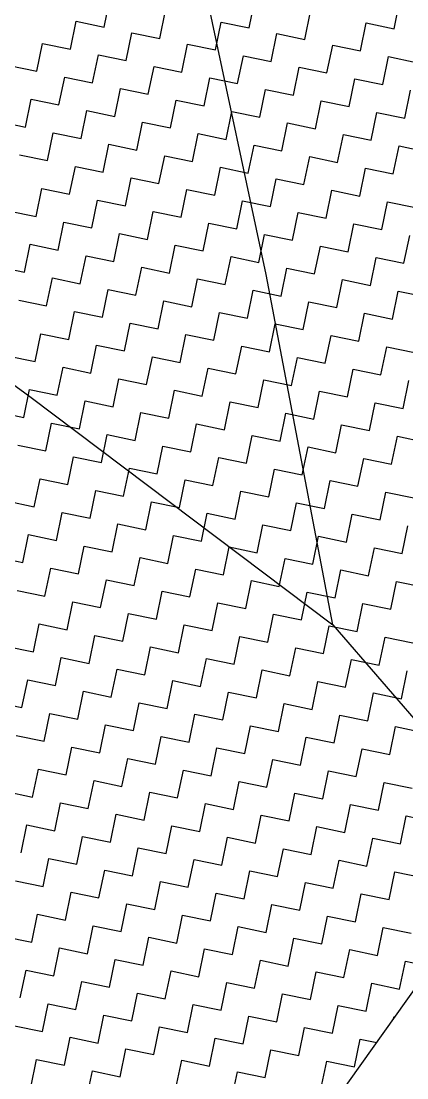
# Model space of a CAD drawing. Header units: metres. Extents: x 280043 to 281054, y 2047152 to 2048652.
# Drawn here: x 280605.1 to 280638.7, y 2048305.2 to 2048397.1 of the extents above; entities that cross this region are included whole.
import ezdxf

# ---------------------------------------------------------------- set-up
doc = ezdxf.new("R2010")
doc.units = ezdxf.units.M
doc.layers.add('POLY_HATCH', color=12, linetype='Continuous')
doc.layers.add('POLY_PARCEL', color=6, linetype='Continuous')

msp = doc.modelspace()

# ---------------------------------------------------------------- linework, layer by layer
at = {"layer": 'POLY_HATCH', "linetype": 'Continuous'}
for p, q in [((280612.313, 2048396.559), (280612.813, 2048398.984)), ((280624.938, 2048396.485), (280625.438, 2048398.91)), ((280637.564, 2048396.41), (280638.064, 2048398.835)), ((280617.163, 2048395.559), (280617.663, 2048397.985)), ((280629.789, 2048395.485), (280630.288, 2048397.91)), ((280609.388, 2048394.634), (280609.888, 2048397.059)), ((280609.888, 2048397.059), (280612.313, 2048396.559)), ((280622.013, 2048394.56), (280622.513, 2048396.985)), ((280622.513, 2048396.985), (280624.938, 2048396.485)), ((280634.639, 2048394.485), (280635.139, 2048396.91)), ((280635.139, 2048396.91), (280637.564, 2048396.41)), ((280614.238, 2048393.634), (280614.738, 2048396.059)), ((280614.738, 2048396.059), (280617.163, 2048395.559)), ((280626.864, 2048393.56), (280627.364, 2048395.985)), ((280627.364, 2048395.985), (280629.789, 2048395.485)), ((280606.463, 2048392.709), (280606.963, 2048395.134)), ((280606.963, 2048395.134), (280609.388, 2048394.634)), ((280619.088, 2048392.634), (280619.588, 2048395.06)), ((280619.588, 2048395.06), (280622.013, 2048394.56)), ((280631.714, 2048392.56), (280632.214, 2048394.985)), ((280632.214, 2048394.985), (280634.639, 2048394.485)), ((280611.313, 2048391.709), (280611.813, 2048394.134)), ((280611.813, 2048394.134), (280614.238, 2048393.634)), ((280623.939, 2048391.635), (280624.439, 2048394.06)), ((280624.439, 2048394.06), (280626.864, 2048393.56)), ((280636.564, 2048391.56), (280637.064, 2048393.985)), ((280637.064, 2048393.985), (280639.489, 2048393.485)), ((280604.038, 2048393.209), (280606.463, 2048392.709)), ((280616.163, 2048390.709), (280616.663, 2048393.134)), ((280616.663, 2048393.134), (280619.088, 2048392.634)), ((280628.789, 2048390.635), (280629.289, 2048393.06)), ((280629.289, 2048393.06), (280631.714, 2048392.56)), ((280608.388, 2048389.784), (280608.888, 2048392.209)), ((280608.888, 2048392.209), (280611.313, 2048391.709)), ((280621.014, 2048389.709), (280621.514, 2048392.135)), ((280621.514, 2048392.135), (280623.939, 2048391.635)), ((280633.639, 2048389.635), (280634.139, 2048392.06)), ((280634.139, 2048392.06), (280636.564, 2048391.56)), ((280613.238, 2048388.784), (280613.738, 2048391.209)), ((280613.738, 2048391.209), (280616.163, 2048390.709)), ((280625.864, 2048388.71), (280626.364, 2048391.135)), ((280626.364, 2048391.135), (280628.789, 2048390.635)), ((280638.489, 2048388.635), (280638.989, 2048391.06)), ((280605.463, 2048387.859), (280605.963, 2048390.284)), ((280605.963, 2048390.284), (280608.388, 2048389.784)), ((280618.089, 2048387.784), (280618.589, 2048390.209)), ((280618.589, 2048390.209), (280621.014, 2048389.709)), ((280630.714, 2048387.71), (280631.214, 2048390.135)), ((280631.214, 2048390.135), (280633.639, 2048389.635)), ((280610.313, 2048386.859), (280610.813, 2048389.284)), ((280610.813, 2048389.284), (280613.238, 2048388.784)), ((280622.939, 2048386.784), (280623.439, 2048389.21)), ((280623.439, 2048389.21), (280625.864, 2048388.71)), ((280603.038, 2048388.359), (280605.463, 2048387.859)), ((280615.164, 2048385.859), (280615.664, 2048388.284)), ((280615.664, 2048388.284), (280618.089, 2048387.784)), ((280635.564, 2048386.71), (280636.064, 2048389.135)), ((280636.064, 2048389.135), (280638.489, 2048388.635)), ((280607.389, 2048384.934), (280607.888, 2048387.359)), ((280607.888, 2048387.359), (280610.313, 2048386.859)), ((280627.789, 2048385.785), (280628.289, 2048388.21)), ((280628.289, 2048388.21), (280630.714, 2048387.71)), ((280620.014, 2048384.859), (280620.514, 2048387.284)), ((280620.514, 2048387.284), (280622.939, 2048386.784)), ((280632.639, 2048384.785), (280633.139, 2048387.21)), ((280633.139, 2048387.21), (280635.564, 2048386.71)), ((280612.239, 2048383.934), (280612.739, 2048386.359)), ((280612.739, 2048386.359), (280615.164, 2048385.859)), ((280624.864, 2048383.859), (280625.364, 2048386.285)), ((280625.364, 2048386.285), (280627.789, 2048385.785)), ((280637.489, 2048383.785), (280637.989, 2048386.21)), ((280637.989, 2048386.21), (280640.414, 2048385.71)), ((280604.963, 2048385.434), (280607.389, 2048384.934)), ((280617.089, 2048382.934), (280617.589, 2048385.359)), ((280617.589, 2048385.359), (280620.014, 2048384.859)), ((280629.714, 2048382.86), (280630.214, 2048385.285)), ((280630.214, 2048385.285), (280632.639, 2048384.785)), ((280609.314, 2048382.009), (280609.814, 2048384.434)), ((280609.814, 2048384.434), (280612.239, 2048383.934)), ((280621.939, 2048381.934), (280622.439, 2048384.359)), ((280622.439, 2048384.359), (280624.864, 2048383.859)), ((280634.564, 2048381.86), (280635.064, 2048384.285)), ((280635.064, 2048384.285), (280637.489, 2048383.785)), ((280614.164, 2048381.009), (280614.664, 2048383.434)), ((280614.664, 2048383.434), (280617.089, 2048382.934)), ((280626.789, 2048380.934), (280627.289, 2048383.36)), ((280627.289, 2048383.36), (280629.714, 2048382.86)), ((280606.389, 2048380.084), (280606.889, 2048382.509)), ((280606.889, 2048382.509), (280609.314, 2048382.009)), ((280619.014, 2048380.009), (280619.514, 2048382.434)), ((280619.514, 2048382.434), (280621.939, 2048381.934)), ((280631.639, 2048379.935), (280632.139, 2048382.36)), ((280632.139, 2048382.36), (280634.564, 2048381.86)), ((280611.239, 2048379.084), (280611.739, 2048381.509)), ((280611.739, 2048381.509), (280614.164, 2048381.009)), ((280623.864, 2048379.009), (280624.364, 2048381.434)), ((280624.364, 2048381.434), (280626.789, 2048380.934)), ((280636.489, 2048378.935), (280636.989, 2048381.36)), ((280636.989, 2048381.36), (280639.414, 2048380.86)), ((280603.964, 2048380.583), (280606.389, 2048380.084)), ((280616.089, 2048378.084), (280616.589, 2048380.509)), ((280616.589, 2048380.509), (280619.014, 2048380.009)), ((280628.714, 2048378.01), (280629.214, 2048380.435)), ((280629.214, 2048380.435), (280631.639, 2048379.935)), ((280608.314, 2048377.159), (280608.814, 2048379.584)), ((280608.814, 2048379.584), (280611.239, 2048379.084)), ((280620.939, 2048377.084), (280621.439, 2048379.509)), ((280621.439, 2048379.509), (280623.864, 2048379.009)), ((280633.564, 2048377.01), (280634.064, 2048379.435)), ((280634.064, 2048379.435), (280636.489, 2048378.935)), ((280613.164, 2048376.159), (280613.664, 2048378.584)), ((280613.664, 2048378.584), (280616.089, 2048378.084)), ((280625.789, 2048376.084), (280626.289, 2048378.509)), ((280626.289, 2048378.509), (280628.714, 2048378.01)), ((280638.415, 2048376.01), (280638.915, 2048378.435)), ((280605.389, 2048375.233), (280605.889, 2048377.658)), ((280605.889, 2048377.658), (280608.314, 2048377.159)), ((280618.014, 2048375.159), (280618.514, 2048377.584)), ((280618.514, 2048377.584), (280620.939, 2048377.084)), ((280630.64, 2048375.085), (280631.139, 2048377.51)), ((280631.139, 2048377.51), (280633.564, 2048377.01)), ((280610.239, 2048374.234), (280610.739, 2048376.659)), ((280610.739, 2048376.659), (280613.164, 2048376.159)), ((280622.864, 2048374.159), (280623.364, 2048376.584)), ((280623.364, 2048376.584), (280625.789, 2048376.084)), ((280635.49, 2048374.085), (280635.99, 2048376.51)), ((280635.99, 2048376.51), (280638.415, 2048376.01)), ((280602.964, 2048375.733), (280605.389, 2048375.233)), ((280615.089, 2048373.234), (280615.589, 2048375.659)), ((280615.589, 2048375.659), (280618.014, 2048375.159)), ((280627.715, 2048373.159), (280628.214, 2048375.584)), ((280628.214, 2048375.584), (280630.64, 2048375.085)), ((280607.314, 2048372.308), (280607.814, 2048374.733)), ((280607.814, 2048374.733), (280610.239, 2048374.234)), ((280619.939, 2048372.234), (280620.439, 2048374.659)), ((280620.439, 2048374.659), (280622.864, 2048374.159)), ((280632.565, 2048372.16), (280633.065, 2048374.585)), ((280633.065, 2048374.585), (280635.49, 2048374.085)), ((280612.164, 2048371.309), (280612.664, 2048373.734)), ((280612.664, 2048373.734), (280615.089, 2048373.234)), ((280624.79, 2048371.234), (280625.289, 2048373.659)), ((280625.289, 2048373.659), (280627.715, 2048373.159)), ((280637.415, 2048371.16), (280637.915, 2048373.585)), ((280637.915, 2048373.585), (280640.34, 2048373.085)), ((280604.889, 2048372.808), (280607.314, 2048372.308)), ((280617.014, 2048370.309), (280617.514, 2048372.734)), ((280617.514, 2048372.734), (280619.939, 2048372.234)), ((280629.64, 2048370.234), (280630.14, 2048372.659)), ((280630.14, 2048372.659), (280632.565, 2048372.16)), ((280609.239, 2048369.383), (280609.739, 2048371.809)), ((280609.739, 2048371.809), (280612.164, 2048371.309)), ((280621.865, 2048369.309), (280622.364, 2048371.734)), ((280622.364, 2048371.734), (280624.79, 2048371.234)), ((280614.089, 2048368.384), (280614.589, 2048370.809)), ((280614.589, 2048370.809), (280617.014, 2048370.309)), ((280634.49, 2048369.235), (280634.99, 2048371.66)), ((280634.99, 2048371.66), (280637.415, 2048371.16)), ((280606.314, 2048367.458), (280606.814, 2048369.883)), ((280606.814, 2048369.883), (280609.239, 2048369.383)), ((280626.715, 2048368.309), (280627.215, 2048370.734)), ((280627.215, 2048370.734), (280629.64, 2048370.234)), ((280618.94, 2048367.384), (280619.439, 2048369.809)), ((280619.439, 2048369.809), (280621.865, 2048369.309)), ((280631.565, 2048367.309), (280632.065, 2048369.734)), ((280632.065, 2048369.734), (280634.49, 2048369.235)), ((280611.164, 2048366.458), (280611.664, 2048368.884)), ((280611.664, 2048368.884), (280614.089, 2048368.384)), ((280623.79, 2048366.384), (280624.29, 2048368.809)), ((280624.29, 2048368.809), (280626.715, 2048368.309)), ((280636.415, 2048366.31), (280636.915, 2048368.735)), ((280636.915, 2048368.735), (280639.34, 2048368.235)), ((280603.889, 2048367.958), (280606.314, 2048367.458)), ((280616.015, 2048365.459), (280616.514, 2048367.884)), ((280616.514, 2048367.884), (280618.94, 2048367.384)), ((280628.64, 2048365.384), (280629.14, 2048367.809)), ((280629.14, 2048367.809), (280631.565, 2048367.309)), ((280608.239, 2048364.533), (280608.739, 2048366.958)), ((280608.739, 2048366.958), (280611.164, 2048366.458)), ((280620.865, 2048364.459), (280621.365, 2048366.884)), ((280621.365, 2048366.884), (280623.79, 2048366.384)), ((280633.49, 2048364.384), (280633.99, 2048366.809)), ((280633.99, 2048366.809), (280636.415, 2048366.31)), ((280613.09, 2048363.533), (280613.59, 2048365.959)), ((280613.59, 2048365.959), (280616.015, 2048365.459)), ((280625.715, 2048363.459), (280626.215, 2048365.884)), ((280626.215, 2048365.884), (280628.64, 2048365.384)), ((280638.34, 2048363.385), (280638.84, 2048365.81)), ((280605.314, 2048362.608), (280605.814, 2048365.033)), ((280605.814, 2048365.033), (280608.239, 2048364.533)), ((280617.94, 2048362.534), (280618.44, 2048364.959)), ((280618.44, 2048364.959), (280620.865, 2048364.459)), ((280630.565, 2048362.459), (280631.065, 2048364.884)), ((280631.065, 2048364.884), (280633.49, 2048364.384)), ((280610.165, 2048361.608), (280610.665, 2048364.033)), ((280610.665, 2048364.033), (280613.09, 2048363.533)), ((280622.79, 2048361.534), (280623.29, 2048363.959)), ((280623.29, 2048363.959), (280625.715, 2048363.459)), ((280635.415, 2048361.459), (280635.915, 2048363.884)), ((280635.915, 2048363.884), (280638.34, 2048363.385)), ((280602.889, 2048363.108), (280605.314, 2048362.608)), ((280615.015, 2048360.608), (280615.515, 2048363.034)), ((280615.515, 2048363.034), (280617.94, 2048362.534)), ((280627.64, 2048360.534), (280628.14, 2048362.959)), ((280628.14, 2048362.959), (280630.565, 2048362.459)), ((280607.24, 2048359.683), (280607.74, 2048362.108)), ((280607.74, 2048362.108), (280610.165, 2048361.608)), ((280619.865, 2048359.609), (280620.365, 2048362.034)), ((280620.365, 2048362.034), (280622.79, 2048361.534)), ((280632.49, 2048359.534), (280632.99, 2048361.959)), ((280632.99, 2048361.959), (280635.415, 2048361.459)), ((280612.09, 2048358.683), (280612.59, 2048361.108)), ((280612.59, 2048361.108), (280615.015, 2048360.608)), ((280624.715, 2048358.609), (280625.215, 2048361.034)), ((280625.215, 2048361.034), (280627.64, 2048360.534)), ((280637.34, 2048358.534), (280637.84, 2048360.96)), ((280637.84, 2048360.96), (280640.265, 2048360.46)), ((280604.815, 2048360.183), (280607.24, 2048359.683)), ((280616.94, 2048357.683), (280617.44, 2048360.109)), ((280617.44, 2048360.109), (280619.865, 2048359.609)), ((280629.565, 2048357.609), (280630.065, 2048360.034)), ((280630.065, 2048360.034), (280632.49, 2048359.534)), ((280609.165, 2048356.758), (280609.665, 2048359.183)), ((280609.665, 2048359.183), (280612.09, 2048358.683)), ((280621.79, 2048356.684), (280622.29, 2048359.109)), ((280622.29, 2048359.109), (280624.715, 2048358.609)), ((280634.415, 2048356.609), (280634.915, 2048359.034)), ((280634.915, 2048359.034), (280637.34, 2048358.534)), ((280614.015, 2048355.758), (280614.515, 2048358.183)), ((280614.515, 2048358.183), (280616.94, 2048357.683)), ((280626.64, 2048355.684), (280627.14, 2048358.109)), ((280627.14, 2048358.109), (280629.565, 2048357.609)), ((280606.24, 2048354.833), (280606.74, 2048357.258)), ((280606.74, 2048357.258), (280609.165, 2048356.758)), ((280618.865, 2048354.759), (280619.365, 2048357.184)), ((280619.365, 2048357.184), (280621.79, 2048356.684)), ((280631.49, 2048354.684), (280631.99, 2048357.109)), ((280631.99, 2048357.109), (280634.415, 2048356.609)), ((280611.09, 2048353.833), (280611.59, 2048356.258)), ((280611.59, 2048356.258), (280614.015, 2048355.758)), ((280623.715, 2048353.759), (280624.215, 2048356.184)), ((280624.215, 2048356.184), (280626.64, 2048355.684)), ((280636.341, 2048353.684), (280636.841, 2048356.109)), ((280636.841, 2048356.109), (280639.266, 2048355.609)), ((280603.815, 2048355.333), (280606.24, 2048354.833)), ((280615.94, 2048352.833), (280616.44, 2048355.258)), ((280616.44, 2048355.258), (280618.865, 2048354.759)), ((280628.565, 2048352.759), (280629.065, 2048355.184)), ((280629.065, 2048355.184), (280631.49, 2048354.684)), ((280608.165, 2048351.908), (280608.665, 2048354.333)), ((280608.665, 2048354.333), (280611.09, 2048353.833)), ((280620.79, 2048351.834), (280621.29, 2048354.259)), ((280621.29, 2048354.259), (280623.715, 2048353.759)), ((280613.015, 2048350.908), (280613.515, 2048353.333)), ((280613.515, 2048353.333), (280615.94, 2048352.833)), ((280633.416, 2048351.759), (280633.916, 2048354.184)), ((280633.916, 2048354.184), (280636.341, 2048353.684)), ((280605.24, 2048349.983), (280605.74, 2048352.408)), ((280605.74, 2048352.408), (280608.165, 2048351.908)), ((280625.64, 2048350.834), (280626.14, 2048353.259)), ((280626.14, 2048353.259), (280628.565, 2048352.759)), ((280638.266, 2048350.759), (280638.766, 2048353.184)), ((280617.865, 2048349.908), (280618.365, 2048352.333)), ((280618.365, 2048352.333), (280620.79, 2048351.834)), ((280630.491, 2048349.834), (280630.991, 2048352.259)), ((280630.991, 2048352.259), (280633.416, 2048351.759)), ((280610.09, 2048348.983), (280610.59, 2048351.408)), ((280610.59, 2048351.408), (280613.015, 2048350.908)), ((280622.715, 2048348.909), (280623.215, 2048351.334)), ((280623.215, 2048351.334), (280625.64, 2048350.834)), ((280635.341, 2048348.834), (280635.841, 2048351.259)), ((280635.841, 2048351.259), (280638.266, 2048350.759)), ((280602.815, 2048350.483), (280605.24, 2048349.983)), ((280614.94, 2048347.983), (280615.44, 2048350.408)), ((280615.44, 2048350.408), (280617.865, 2048349.908)), ((280627.566, 2048347.909), (280628.066, 2048350.334)), ((280628.066, 2048350.334), (280630.491, 2048349.834)), ((280607.165, 2048347.058), (280607.665, 2048349.483)), ((280607.665, 2048349.483), (280610.09, 2048348.983)), ((280619.791, 2048346.983), (280620.29, 2048349.408)), ((280620.29, 2048349.408), (280622.715, 2048348.909)), ((280632.416, 2048346.909), (280632.916, 2048349.334)), ((280632.916, 2048349.334), (280635.341, 2048348.834)), ((280612.015, 2048346.058), (280612.515, 2048348.483)), ((280612.515, 2048348.483), (280614.94, 2048347.983)), ((280624.641, 2048345.984), (280625.141, 2048348.409)), ((280625.141, 2048348.409), (280627.566, 2048347.909)), ((280637.266, 2048345.909), (280637.766, 2048348.334)), ((280637.766, 2048348.334), (280640.191, 2048347.834)), ((280604.74, 2048347.558), (280607.165, 2048347.058)), ((280616.866, 2048345.058), (280617.365, 2048347.483)), ((280617.365, 2048347.483), (280619.791, 2048346.983)), ((280629.491, 2048344.984), (280629.991, 2048347.409)), ((280629.991, 2048347.409), (280632.416, 2048346.909)), ((280609.09, 2048344.133), (280609.59, 2048346.558)), ((280609.59, 2048346.558), (280612.015, 2048346.058)), ((280621.716, 2048344.058), (280622.216, 2048346.483)), ((280622.216, 2048346.483), (280624.641, 2048345.984)), ((280634.341, 2048343.984), (280634.841, 2048346.409)), ((280634.841, 2048346.409), (280637.266, 2048345.909)), ((280613.941, 2048343.133), (280614.44, 2048345.558)), ((280614.44, 2048345.558), (280616.866, 2048345.058)), ((280626.566, 2048343.059), (280627.066, 2048345.484)), ((280627.066, 2048345.484), (280629.491, 2048344.984)), ((280606.165, 2048342.208), (280606.665, 2048344.633)), ((280606.665, 2048344.633), (280609.09, 2048344.133)), ((280618.791, 2048342.133), (280619.291, 2048344.558)), ((280619.291, 2048344.558), (280621.716, 2048344.058)), ((280631.416, 2048342.059), (280631.916, 2048344.484)), ((280631.916, 2048344.484), (280634.341, 2048343.984)), ((280611.016, 2048341.208), (280611.515, 2048343.633)), ((280611.515, 2048343.633), (280613.941, 2048343.133)), ((280623.641, 2048341.133), (280624.141, 2048343.558)), ((280624.141, 2048343.558), (280626.566, 2048343.059)), ((280636.266, 2048341.059), (280636.766, 2048343.484)), ((280636.766, 2048343.484), (280639.191, 2048342.984)), ((280603.74, 2048342.708), (280606.165, 2048342.208)), ((280615.866, 2048340.208), (280616.366, 2048342.633)), ((280616.366, 2048342.633), (280618.791, 2048342.133)), ((280628.491, 2048340.134), (280628.991, 2048342.559)), ((280628.991, 2048342.559), (280631.416, 2048342.059)), ((280608.091, 2048339.283), (280608.59, 2048341.708)), ((280608.59, 2048341.708), (280611.016, 2048341.208)), ((280620.716, 2048339.208), (280621.216, 2048341.633)), ((280621.216, 2048341.633), (280623.641, 2048341.133)), ((280633.341, 2048339.134), (280633.841, 2048341.559)), ((280633.841, 2048341.559), (280636.266, 2048341.059)), ((280612.941, 2048338.283), (280613.441, 2048340.708)), ((280613.441, 2048340.708), (280615.866, 2048340.208)), ((280625.566, 2048338.208), (280626.066, 2048340.633)), ((280626.066, 2048340.633), (280628.491, 2048340.134)), ((280638.191, 2048338.134), (280638.691, 2048340.559)), ((280605.166, 2048337.357), (280605.665, 2048339.783)), ((280605.665, 2048339.783), (280608.091, 2048339.283)), ((280617.791, 2048337.283), (280618.291, 2048339.708)), ((280618.291, 2048339.708), (280620.716, 2048339.208)), ((280630.416, 2048337.209), (280630.916, 2048339.634)), ((280630.916, 2048339.634), (280633.341, 2048339.134)), ((280610.016, 2048336.358), (280610.516, 2048338.783)), ((280610.516, 2048338.783), (280612.941, 2048338.283)), ((280622.641, 2048336.283), (280623.141, 2048338.708)), ((280623.141, 2048338.708), (280625.566, 2048338.208)), ((280635.266, 2048336.209), (280635.766, 2048338.634)), ((280635.766, 2048338.634), (280638.191, 2048338.134)), ((280602.74, 2048337.857), (280605.166, 2048337.357)), ((280614.866, 2048335.358), (280615.366, 2048337.783)), ((280615.366, 2048337.783), (280617.791, 2048337.283)), ((280627.491, 2048335.283), (280627.991, 2048337.708)), ((280627.991, 2048337.708), (280630.416, 2048337.209)), ((280607.091, 2048334.432), (280607.591, 2048336.858)), ((280607.591, 2048336.858), (280610.016, 2048336.358)), ((280619.716, 2048334.358), (280620.216, 2048336.783)), ((280620.216, 2048336.783), (280622.641, 2048336.283)), ((280632.341, 2048334.284), (280632.841, 2048336.709)), ((280632.841, 2048336.709), (280635.266, 2048336.209)), ((280611.941, 2048333.433), (280612.441, 2048335.858)), ((280612.441, 2048335.858), (280614.866, 2048335.358)), ((280624.566, 2048333.358), (280625.066, 2048335.783)), ((280625.066, 2048335.783), (280627.491, 2048335.283)), ((280637.192, 2048333.284), (280637.691, 2048335.709)), ((280637.691, 2048335.709), (280640.117, 2048335.209)), ((280604.666, 2048334.932), (280607.091, 2048334.432)), ((280616.791, 2048332.433), (280617.291, 2048334.858)), ((280617.291, 2048334.858), (280619.716, 2048334.358)), ((280629.416, 2048332.358), (280629.916, 2048334.784)), ((280629.916, 2048334.784), (280632.341, 2048334.284)), ((280609.016, 2048331.508), (280609.516, 2048333.933)), ((280609.516, 2048333.933), (280611.941, 2048333.433)), ((280621.641, 2048331.433), (280622.141, 2048333.858)), ((280622.141, 2048333.858), (280624.566, 2048333.358)), ((280634.267, 2048331.359), (280634.766, 2048333.784)), ((280634.766, 2048333.784), (280637.192, 2048333.284)), ((280613.866, 2048330.508), (280614.366, 2048332.933)), ((280614.366, 2048332.933), (280616.791, 2048332.433)), ((280626.491, 2048330.433), (280626.991, 2048332.858)), ((280626.991, 2048332.858), (280629.416, 2048332.358)), ((280606.091, 2048329.582), (280606.591, 2048332.007)), ((280606.591, 2048332.007), (280609.016, 2048331.508)), ((280618.716, 2048329.508), (280619.216, 2048331.933)), ((280619.216, 2048331.933), (280621.641, 2048331.433)), ((280631.342, 2048329.433), (280631.841, 2048331.859)), ((280631.841, 2048331.859), (280634.267, 2048331.359)), ((280610.941, 2048328.583), (280611.441, 2048331.008)), ((280611.441, 2048331.008), (280613.866, 2048330.508)), ((280623.566, 2048328.508), (280624.066, 2048330.933)), ((280624.066, 2048330.933), (280626.491, 2048330.433)), ((280636.192, 2048328.434), (280636.692, 2048330.859)), ((280636.692, 2048330.859), (280639.117, 2048330.359)), ((280603.666, 2048330.082), (280606.091, 2048329.582)), ((280615.791, 2048327.583), (280616.291, 2048330.008)), ((280616.291, 2048330.008), (280618.716, 2048329.508)), ((280628.417, 2048327.508), (280628.916, 2048329.933)), ((280628.916, 2048329.933), (280631.342, 2048329.433)), ((280608.016, 2048326.657), (280608.516, 2048329.082)), ((280608.516, 2048329.082), (280610.941, 2048328.583)), ((280620.641, 2048326.583), (280621.141, 2048329.008)), ((280621.141, 2048329.008), (280623.566, 2048328.508)), ((280633.267, 2048326.508), (280633.767, 2048328.934)), ((280633.767, 2048328.934), (280636.192, 2048328.434)), ((280612.866, 2048325.658), (280613.366, 2048328.083)), ((280613.366, 2048328.083), (280615.791, 2048327.583)), ((280625.492, 2048325.583), (280625.991, 2048328.008)), ((280625.991, 2048328.008), (280628.417, 2048327.508)), ((280638.117, 2048325.509), (280638.617, 2048327.934)), ((280638.617, 2048327.934), (280641.042, 2048327.434)), ((280605.091, 2048324.732), (280605.591, 2048327.157)), ((280605.591, 2048327.157), (280608.016, 2048326.657)), ((280617.716, 2048324.658), (280618.216, 2048327.083)), ((280618.216, 2048327.083), (280620.641, 2048326.583)), ((280630.342, 2048324.583), (280630.842, 2048327.008)), ((280630.842, 2048327.008), (280633.267, 2048326.508)), ((280609.941, 2048323.732), (280610.441, 2048326.157)), ((280610.441, 2048326.157), (280612.866, 2048325.658)), ((280622.567, 2048323.658), (280623.067, 2048326.083)), ((280623.067, 2048326.083), (280625.492, 2048325.583)), ((280635.192, 2048323.583), (280635.692, 2048326.009)), ((280635.692, 2048326.009), (280638.117, 2048325.509)), ((280614.791, 2048322.733), (280615.291, 2048325.158)), ((280615.291, 2048325.158), (280617.716, 2048324.658)), ((280627.417, 2048322.658), (280627.917, 2048325.083)), ((280627.917, 2048325.083), (280630.342, 2048324.583)), ((280607.016, 2048321.807), (280607.516, 2048324.232)), ((280607.516, 2048324.232), (280609.941, 2048323.732)), ((280619.642, 2048321.733), (280620.142, 2048324.158)), ((280620.142, 2048324.158), (280622.567, 2048323.658)), ((280632.267, 2048321.658), (280632.767, 2048324.083)), ((280632.767, 2048324.083), (280635.192, 2048323.583)), ((280611.866, 2048320.807), (280612.366, 2048323.232)), ((280612.366, 2048323.232), (280614.791, 2048322.733)), ((280624.492, 2048320.733), (280624.992, 2048323.158)), ((280624.992, 2048323.158), (280627.417, 2048322.658)), ((280637.117, 2048320.658), (280637.617, 2048323.084)), ((280637.617, 2048323.084), (280640.042, 2048322.584)), ((280604.591, 2048322.307), (280607.016, 2048321.807)), ((280616.717, 2048319.808), (280617.217, 2048322.233)), ((280617.217, 2048322.233), (280619.642, 2048321.733)), ((280629.342, 2048319.733), (280629.842, 2048322.158)), ((280629.842, 2048322.158), (280632.267, 2048321.658)), ((280608.941, 2048318.882), (280609.441, 2048321.307)), ((280609.441, 2048321.307), (280611.866, 2048320.807)), ((280621.567, 2048318.808), (280622.067, 2048321.233)), ((280622.067, 2048321.233), (280624.492, 2048320.733)), ((280634.192, 2048318.733), (280634.692, 2048321.158)), ((280634.692, 2048321.158), (280637.117, 2048320.658)), ((280613.792, 2048317.882), (280614.292, 2048320.307)), ((280614.292, 2048320.307), (280616.717, 2048319.808)), ((280606.017, 2048316.957), (280606.516, 2048319.382)), ((280606.516, 2048319.382), (280608.941, 2048318.882)), ((280626.417, 2048317.808), (280626.917, 2048320.233)), ((280626.917, 2048320.233), (280629.342, 2048319.733)), ((280618.642, 2048316.883), (280619.142, 2048319.308)), ((280619.142, 2048319.308), (280621.567, 2048318.808)), ((280631.267, 2048316.808), (280631.767, 2048319.233)), ((280631.767, 2048319.233), (280634.192, 2048318.733)), ((280610.867, 2048315.957), (280611.367, 2048318.382)), ((280611.367, 2048318.382), (280613.792, 2048317.882)), ((280623.492, 2048315.883), (280623.992, 2048318.308)), ((280623.992, 2048318.308), (280626.417, 2048317.808)), ((280636.117, 2048315.808), (280636.617, 2048318.233)), ((280636.617, 2048318.233), (280639.042, 2048317.734)), ((280603.591, 2048317.457), (280606.017, 2048316.957)), ((280615.717, 2048314.957), (280616.217, 2048317.382)), ((280616.217, 2048317.382), (280618.642, 2048316.883)), ((280628.342, 2048314.883), (280628.842, 2048317.308)), ((280628.842, 2048317.308), (280631.267, 2048316.808)), ((280607.942, 2048314.032), (280608.442, 2048316.457)), ((280608.442, 2048316.457), (280610.867, 2048315.957)), ((280620.567, 2048313.958), (280621.067, 2048316.383)), ((280621.067, 2048316.383), (280623.492, 2048315.883)), ((280633.192, 2048313.883), (280633.692, 2048316.308)), ((280633.692, 2048316.308), (280636.117, 2048315.808)), ((280612.792, 2048313.032), (280613.292, 2048315.457)), ((280613.292, 2048315.457), (280615.717, 2048314.957)), ((280625.417, 2048312.958), (280625.917, 2048315.383)), ((280625.917, 2048315.383), (280628.342, 2048314.883)), ((280638.042, 2048312.883), (280638.542, 2048315.308)), ((280638.542, 2048315.308), (280640.749, 2048314.854)), ((280605.017, 2048312.107), (280605.517, 2048314.532)), ((280605.517, 2048314.532), (280607.942, 2048314.032)), ((280617.642, 2048312.032), (280618.142, 2048314.457)), ((280618.142, 2048314.457), (280620.567, 2048313.958)), ((280630.267, 2048311.958), (280630.767, 2048314.383)), ((280630.767, 2048314.383), (280633.192, 2048313.883)), ((280609.867, 2048311.107), (280610.367, 2048313.532)), ((280610.367, 2048313.532), (280612.792, 2048313.032)), ((280622.492, 2048311.033), (280622.992, 2048313.458)), ((280622.992, 2048313.458), (280625.417, 2048312.958)), ((280635.117, 2048310.958), (280635.617, 2048313.383)), ((280635.617, 2048313.383), (280638.042, 2048312.883)), ((280614.717, 2048310.107), (280615.217, 2048312.532)), ((280615.217, 2048312.532), (280617.642, 2048312.032)), ((280627.342, 2048310.033), (280627.842, 2048312.458)), ((280627.842, 2048312.458), (280630.267, 2048311.958)), ((280606.942, 2048309.182), (280607.442, 2048311.607)), ((280607.442, 2048311.607), (280609.867, 2048311.107)), ((280619.567, 2048309.107), (280620.067, 2048311.533)), ((280620.067, 2048311.533), (280622.492, 2048311.033)), ((280632.192, 2048309.033), (280632.692, 2048311.458)), ((280632.692, 2048311.458), (280635.117, 2048310.958)), ((280611.792, 2048308.182), (280612.292, 2048310.607)), ((280612.292, 2048310.607), (280614.717, 2048310.107)), ((280624.417, 2048308.108), (280624.917, 2048310.533)), ((280624.917, 2048310.533), (280627.342, 2048310.033)), ((280637.509, 2048310.296), (280637.543, 2048310.458)), ((280637.543, 2048310.458), (280637.614, 2048310.444)), ((280604.517, 2048309.682), (280606.942, 2048309.182)), ((280616.642, 2048307.182), (280617.142, 2048309.607)), ((280617.142, 2048309.607), (280619.567, 2048309.107)), ((280629.268, 2048307.108), (280629.767, 2048309.533)), ((280629.767, 2048309.533), (280632.192, 2048309.033)), ((280608.867, 2048306.257), (280609.367, 2048308.682)), ((280609.367, 2048308.682), (280611.792, 2048308.182)), ((280621.492, 2048306.182), (280621.992, 2048308.608)), ((280621.992, 2048308.608), (280624.417, 2048308.108)), ((280634.118, 2048306.108), (280634.618, 2048308.533)), ((280634.618, 2048308.533), (280636.046, 2048308.239)), ((280613.717, 2048305.257), (280614.217, 2048307.682)), ((280614.217, 2048307.682), (280616.642, 2048307.182)), ((280626.343, 2048305.183), (280626.842, 2048307.608)), ((280626.842, 2048307.608), (280629.268, 2048307.108)), ((280605.942, 2048304.332), (280606.442, 2048306.757)), ((280606.442, 2048306.757), (280608.867, 2048306.257)), ((280618.567, 2048304.257), (280619.067, 2048306.682)), ((280619.067, 2048306.682), (280621.492, 2048306.182)), ((280631.193, 2048304.183), (280631.693, 2048306.608)), ((280631.693, 2048306.608), (280634.118, 2048306.108)), ((280610.792, 2048303.332), (280611.292, 2048305.757)), ((280611.292, 2048305.757), (280613.717, 2048305.257)), ((280623.418, 2048303.257), (280623.917, 2048305.683)), ((280623.917, 2048305.683), (280626.343, 2048305.183))]:
    msp.add_line(p, q, dxfattribs=at)
at = {"layer": 'POLY_HATCH'}
msp.add_line((280632.606, 2048303.4), (280641.88, 2048316.444), dxfattribs=at)
at = {"layer": 'POLY_PARCEL'}
for p, q in [((280527.603, 2048420.866), (280605.86, 2048364.433)), ((280626.419, 2048375.038), (280617.184, 2048418.477)), ((280632.235, 2048344.554), (280626.419, 2048375.038)), ((280605.86, 2048364.433), (280632.235, 2048344.554)), ((280632.235, 2048344.554), (280660.809, 2048311.496))]:
    msp.add_line(p, q, dxfattribs=at)

doc.saveas('drawing.dxf')
